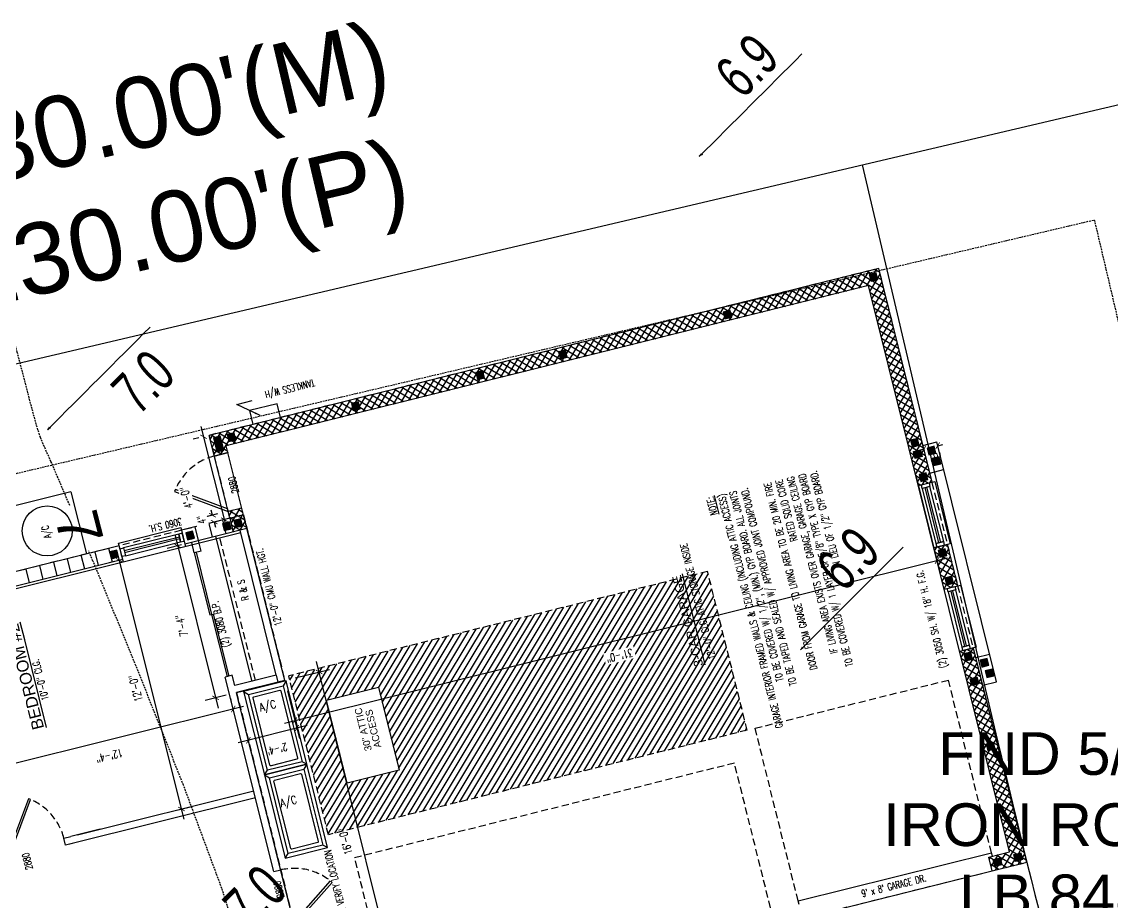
# Model space of a CAD drawing. Header units: inches. Extents: x -25328 to 8149, y -5530 to 4336.
# Drawn here: x -17835 to -17222, y 2863 to 3358 of the extents above; entities that cross this region are included whole.
import ezdxf
from ezdxf.enums import TextEntityAlignment as Align

# ---------------------------------------------------------------- set-up
doc = ezdxf.new("R2010")
doc.units = ezdxf.units.IN
doc.header["$LTSCALE"] = 16
doc.header["$MEASUREMENT"] = 0
doc.linetypes.add('HIDDEN', pattern=[0.375, 0.25, -0.125])
doc.linetypes.add('HIDDEN2', pattern=[0.1875, 0.125, -0.0625])
doc.layers.get('0').update_dxf_attribs({"linetype": 'CONTINUOUS'})
doc.layers.get('DEFPOINTS').update_dxf_attribs({"linetype": 'CONTINUOUS'})
doc.layers.add('AREA', color=7, linetype='HIDDEN', plot=False)
for name, color, linetype in [('B', 6, 'CONTINUOUS'), ('B1_1', 6, 'CONTINUOUS'), ('B1_TEXT', 1, 'CONTINUOUS'), ('BLOCK', 8, 'CONTINUOUS'), ('CELLS', 165, 'CONTINUOUS'), ('CONC', 3, 'CONTINUOUS'), ('DIM', 5, 'CONTINUOUS'), ('DIMS', 5, 'CONTINUOUS'), ('DOORS', 1, 'CONTINUOUS'), ('DRY WALL', 8, 'CONTINUOUS'), ('EASEMENT', 1, 'HIDDEN2'), ('EG_CONT-MNR', 21, 'HIDDEN'), ('FIXTURES', 2, 'CONTINUOUS'), ('HATCH', 8, 'CONTINUOUS'), ('SHELF', 2, 'CONTINUOUS'), ('TEXT', 11, 'CONTINUOUS'), ('TEXT ROOM', 3, 'CONTINUOUS'), ('TOPO', 30, 'CONTINUOUS'), ('WALLS EXT', 6, 'CONTINUOUS'), ('WALLS INT', 6, 'CONTINUOUS'), ('WINDOWS', 1, 'CONTINUOUS')]:
    doc.layers.add(name, color=color, linetype=linetype)
doc.styles.add('ARCHM', font='ARCHM.SHX')
doc.styles.add('PAYTAS RM', font='romans.shx', dxfattribs={"width": 0.7, "height": 4.5})
doc.styles.add('PAYTS NOTES', font='romans.shx', dxfattribs={"width": 0.7, "height": 4.5})
doc.styles.get("Standard").update_dxf_attribs({"font": 'arial.ttf'})
doc.styles.add('TAGS', font='romans.shx', dxfattribs={"width": 0.8})
doc.styles.add('TECHTXT', font='stylu.ttf', dxfattribs={"width": 0.7, "height": 2.1})
doc.styles.add('TEST', font='swissk.ttf', dxfattribs={"height": 4})
doc.dimstyles.new('DIM- PAYTAS', dxfattribs={"dimscale": 48, "dimtxt": 0.1, "dimasz": 0.0625, "dimexe": 0.125, "dimexo": 0.125, "dimgap": 0.125, "dimtad": 1, "dimdec": 1, "dimzin": 3, "dimdsep": 46, "dimlunit": 4, "dimtxsty": 'PAYTAS RM', "dimblk": 'ARCHTICK', "dimcen": 0.09, "dimdle": 0.125, "dimclrd": 5, "dimclre": 5, "dimclrt": 11, "dimadec": 0, "dimazin": 0, "dimtfac": 1, "dimtdec": 1, "dimtofl": 0, "dimtmove": 2, "dimatfit": 3, "dimfxl": 0, "dimfrac": 2, "dimtolj": 1, "dimtzin": 3, "dimarcsym": 0})
doc.dimstyles.new('TIES', dxfattribs={"dimscale": 3, "dimtxt": 0.7, "dimasz": 0.45, "dimexe": 0.175, "dimexo": 0.35, "dimgap": 0.1, "dimtad": 0, "dimzin": 0, "dimdsep": 46, "dimtxsty": 'TECHTXT', "dimblk": 'AR1', "dimcen": 0.35, "dimse1": 1, "dimse2": 1, "dimclrd": 256, "dimclre": 256, "dimclrt": 256, "dimaunit": 1, "dimadec": 3, "dimazin": 0, "dimtfac": 1, "dimtofl": 0, "dimtmove": 2, "dimatfit": 0, "dimldrblk": 'AR1', "dimfxl": 0, "dimtolj": 1, "dimtzin": 0, "dimlwd": -1, "dimlwe": 13, "dimarcsym": 0})
pattern_1 = [(45, (4603.4647, -1497.6814), (-2.2097087, 2.2097087), []), (135, (4603.4647, -1497.6814), (-2.2097087, -2.2097087), [])]

# ---------------------------------------------------------------- blocks, each defined once
blk = doc.blocks.new('AR1')
at = {"linetype": 'ByBlock', "lineweight": -2}
blk.add_line((-1, 0), (0, 0), dxfattribs=at)
for centre, radius, start, end in [((-0.22, 2.19), 2.19, 244.2254, 271.2824), ((-0.22, -2.19), 2.19, 88.7176, 115.7746), ((-1.25, 0), 0.251, 316.4507, 43.5493), ((-0.22, 2.19), 2.24, 249.0489, 257.1574), ((-0.22, -2.19), 2.24, 102.8426, 110.9511)]:
    blk.add_arc(centre, radius, start, end, dxfattribs=at)
blk = doc.blocks.new('pv_ap_ah_large')
for p, q in [((-24.14, -2), (-21.93, -4.35)), ((22.07, -4.35), (-21.93, -4.35)), ((-21.93, -4.35), (-21.93, -24.35)), ((24.14, -2), (22.07, -4.35)), ((22.07, -24.35), (22.07, -4.35)), ((-24.14, -26.58), (-21.93, -24.35)), ((-21.93, -24.35), (22.07, -24.35)), ((24.14, -26.58), (22.07, -24.35))]:
    blk.add_line(p, q)
at = {"color": 8}
for p, q in [((-19.93, -6.85), (-19.93, -21.85)), ((19.57, -6.35), (-19.43, -6.35)), ((20.07, -21.85), (20.07, -6.85)), ((-19.43, -22.35), (19.57, -22.35))]:
    blk.add_line(p, q, dxfattribs=at)
blk.add_lwpolyline([(-24.14, -2), (24.14, -2), (24.14, -26.58), (-24.14, -26.58)], close=True)
for centre, start, end in [((-19.43, -6.85), 90, 180), ((19.57, -6.85), 0, 90), ((-19.43, -21.85), 180, 270), ((19.57, -21.85), 270, 0)]:
    blk.add_arc(centre, 0.5, start, end, dxfattribs=at)
blk = doc.blocks.new('A$C1FC876C1')
at = {"layer": 'DOORS'}
for p, q in [((26.42, 1.5), (0.72, 19.08)), ((0, 18.07), (26.42, 0)), ((26.42, 0), (26.42, 1.5))]:
    blk.add_line(p, q, dxfattribs=at)
at = {"layer": 'DOORS', "color": 8, "linetype": 'HIDDEN'}
blk.add_arc((26.45, -0.07), 32.07, 90.04828, 145.56208, dxfattribs=at)
blk = doc.blocks.new('CELL')
at = {"layer": 'CELLS', "linetype": 'Continuous'}
for p, q in [((-1.99, -1.89), (-1.99, 2.11)), ((-1.99, 2.11), (2.01, 2.11)), ((2.01, 2.11), (2.01, -1.89)), ((2.01, -1.89), (-1.99, -1.89))]:
    blk.add_line(p, q, dxfattribs=at)
for points in [[(-1.99, 2.11), (-1.99, -1.89), (2.01, 2.11), (-0.07, -1.89)], [(2.01, 2.11), (-0.07, -1.89), (2.01, -0.79), (1.71, -1.89)], [(2.01, -0.79), (1.71, -1.89), (2.01, -1.89)]]:
    blk.add_solid(points, dxfattribs=at)
blk = doc.blocks.new('_ArchTick')
at = {"color": 0, "linetype": 'ByBlock', "const_width": 0.15}
blk.add_lwpolyline([(-0.5, -0.5), (0.5, 0.5)], dxfattribs=at)
blk = doc.blocks.new('*D460')
at = {"layer": 'DEFPOINTS', "color": 0, "transparency": 16777216}
for p in [(-24676.45, 2893.4), (-24662.26, 2893.4), (-24634.61, 2865.4)]:
    blk.add_point(p, dxfattribs=at)
at = {"layer": 'DIMS', "color": 5, "lineweight": -2, "transparency": 16777216}
for p, q in [((-24662.26, 2859.4), (-24662.26, 2899.4)), ((-24670.45, 2893.4), (-24656.26, 2893.4)), ((-24640.61, 2865.4), (-24668.26, 2865.4))]:
    blk.add_line(p, q, dxfattribs=at)
at = {"layer": 'DIMS', "color": 5, "lineweight": -2, "transparency": 16777216, "xscale": 3, "yscale": 3, "zscale": 3}
for p, rotation in [((-24662.26, 2893.4), 90), ((-24662.26, 2865.4), 270)]:
    blk.add_blockref('_ArchTick', p, dxfattribs=dict(at, rotation=rotation))
at = {"layer": 'DIMS', "color": 11, "transparency": 16777216, "insert": (-24670.94, 2879.4), "char_height": 4.5, "attachment_point": 5, "rotation": 90, "style": 'PAYTAS RM'}
blk.add_mtext('\\A1;2\'-4"', dxfattribs=at)
blk = doc.blocks.new('*D524')
at = {"layer": 'DEFPOINTS', "color": 0, "transparency": 16777216}
for p in [(-24634.61, 2865.4), (-24826.61, 2849.4), (-24634.61, 2845.57)]:
    blk.add_point(p, dxfattribs=at)
at = {"layer": 'DIMS', "color": 5, "lineweight": -2, "transparency": 16777216}
for p, q in [((-24634.61, 2859.4), (-24634.61, 2839.57)), ((-24832.61, 2845.57), (-24628.61, 2845.57)), ((-24826.61, 2843.4), (-24826.61, 2839.57))]:
    blk.add_line(p, q, dxfattribs=at)
at = {"layer": 'DIMS', "color": 5, "lineweight": -2, "transparency": 16777216, "xscale": 3, "yscale": 3, "zscale": 3, "rotation": 180}
blk.add_blockref('_ArchTick', (-24826.61, 2845.57), dxfattribs=at)
at = {"layer": 'DIMS', "color": 5, "lineweight": -2, "transparency": 16777216, "xscale": 3, "yscale": 3, "zscale": 3}
blk.add_blockref('_ArchTick', (-24634.61, 2845.57), dxfattribs=at)
at = {"layer": 'DIMS', "color": 11, "transparency": 16777216, "insert": (-24730.61, 2854.25), "char_height": 4.5, "attachment_point": 5, "style": 'PAYTAS RM'}
blk.add_mtext('\\A1;16\'-0"', dxfattribs=at)
blk = doc.blocks.new('*D461')
at = {"layer": 'DEFPOINTS', "color": 0, "transparency": 16777216}
for p in [(-24690.61, 2947.25), (-24546.61, 2939.25), (-24546.61, 2931.25)]:
    blk.add_point(p, dxfattribs=at)
at = {"layer": 'DIMS', "color": 5, "lineweight": -2, "transparency": 16777216}
for p, q in [((-24546.61, 2937.25), (-24546.61, 2945.25)), ((-24696.61, 2939.25), (-24540.61, 2939.25)), ((-24690.61, 2941.25), (-24690.61, 2933.25))]:
    blk.add_line(p, q, dxfattribs=at)
at = {"layer": 'DIMS', "color": 5, "lineweight": -2, "transparency": 16777216, "xscale": 3, "yscale": 3, "zscale": 3, "rotation": 180}
blk.add_blockref('_ArchTick', (-24690.61, 2939.25), dxfattribs=at)
at = {"layer": 'DIMS', "color": 5, "lineweight": -2, "transparency": 16777216, "xscale": 3, "yscale": 3, "zscale": 3}
blk.add_blockref('_ArchTick', (-24546.61, 2939.25), dxfattribs=at)
at = {"layer": 'DIMS', "color": 11, "transparency": 16777216, "insert": (-24618.61, 2947.93), "char_height": 4.5, "attachment_point": 5, "style": 'PAYTAS RM'}
blk.add_mtext('\\A1;12\'-0"', dxfattribs=at)
blk = doc.blocks.new('*D471')
at = {"layer": 'DEFPOINTS', "color": 0, "transparency": 16777216}
for p in [(-24602.48, 2485.4), (-24595.34, 2485.4), (-24593.17, 2477.4)]:
    blk.add_point(p, dxfattribs=at)
at = {"layer": 'DIMS', "color": 5, "lineweight": -2, "transparency": 16777216}
for p, q in [((-24596.48, 2485.4), (-24589.34, 2485.4)), ((-24595.34, 2485.4), (-24595.34, 2488.4)), ((-24599.17, 2477.4), (-24601.34, 2477.4)), ((-24595.34, 2477.4), (-24595.34, 2474.4))]:
    blk.add_line(p, q, dxfattribs=at)
at = {"layer": 'DIMS', "color": 5, "lineweight": -2, "transparency": 16777216, "xscale": 3, "yscale": 3, "zscale": 3}
for p, rotation in [((-24595.34, 2485.4), 270), ((-24595.34, 2477.4), 90)]:
    blk.add_blockref('_ArchTick', p, dxfattribs=dict(at, rotation=rotation))
at = {"layer": 'DIMS', "color": 11, "transparency": 16777216, "insert": (-24601.36, 2480.9), "char_height": 4.5, "attachment_point": 5, "rotation": 90, "style": 'PAYTAS RM'}
blk.add_mtext('\\A1;8"', dxfattribs=at)
blk = doc.blocks.new('*D499')
at = {"layer": 'DEFPOINTS', "color": 0, "transparency": 16777216}
for p in [(-24646.07, 3045.4), (-24643.13, 3045.4), (-24646.07, 2897.4)]:
    blk.add_point(p, dxfattribs=at)
at = {"layer": 'DIM', "color": 5, "lineweight": -2, "transparency": 16777216}
for p, q in [((-24643.13, 2891.4), (-24643.13, 3051.4)), ((-24640.07, 3045.4), (-24637.13, 3045.4)), ((-24640.07, 2897.4), (-24637.13, 2897.4))]:
    blk.add_line(p, q, dxfattribs=at)
at = {"layer": 'DIM', "color": 5, "lineweight": -2, "transparency": 16777216, "xscale": 3, "yscale": 3, "zscale": 3}
for p, rotation in [((-24643.13, 3045.4), 90), ((-24643.13, 2897.4), 270)]:
    blk.add_blockref('_ArchTick', p, dxfattribs=dict(at, rotation=rotation))
at = {"layer": 'DIM', "color": 11, "transparency": 16777216, "insert": (-24651.81, 2971.4), "char_height": 4.5, "attachment_point": 5, "rotation": 90, "style": 'PAYTAS RM', "bg_fill": 3, "box_fill_scale": 1.25, "bg_fill_color": 256, "bg_fill_true_color": 13158600, "bg_fill_transparency": 0}
blk.add_mtext('\\A1;12\'-4"', dxfattribs=at)
blk = doc.blocks.new('*D482')
at = {"layer": 'DEFPOINTS', "color": 0, "transparency": 16777216}
for p in [(-24634.61, 2865.4), (-24657.87, 2493.4), (-24602.48, 2493.4)]:
    blk.add_point(p, dxfattribs=at)
at = {"layer": 'DIM', "color": 5, "lineweight": -2, "transparency": 16777216}
for p, q in [((-24657.87, 2871.4), (-24657.87, 2487.4)), ((-24640.61, 2865.4), (-24663.87, 2865.4)), ((-24608.48, 2493.4), (-24663.87, 2493.4))]:
    blk.add_line(p, q, dxfattribs=at)
at = {"layer": 'DIM', "color": 5, "lineweight": -2, "transparency": 16777216, "xscale": 3, "yscale": 3, "zscale": 3}
for p, rotation in [((-24657.87, 2865.4), 90), ((-24657.87, 2493.4), 270)]:
    blk.add_blockref('_ArchTick', p, dxfattribs=dict(at, rotation=rotation))
at = {"layer": 'DIM', "color": 11, "transparency": 16777216, "insert": (-24666.55, 2679.4), "char_height": 4.5, "attachment_point": 5, "rotation": 90, "style": 'PAYTAS RM', "bg_fill": 3, "box_fill_scale": 1.25, "bg_fill_color": 256, "bg_fill_true_color": 13158600, "bg_fill_transparency": 0}
blk.add_mtext('\\A1;31\'-0"', dxfattribs=at)
blk = doc.blocks.new('*D503')
at = {"layer": 'DEFPOINTS', "color": 0, "transparency": 16777216}
for p in [(-24538.61, 2876.59), (-24538.61, 2873.4), (-24490.61, 2873.4)]:
    blk.add_point(p, dxfattribs=at)
at = {"layer": 'WALLS INT', "color": 5, "lineweight": -2, "transparency": 16777216}
for p, q in [((-24538.61, 2879.4), (-24538.61, 2882.59)), ((-24490.61, 2879.4), (-24490.61, 2882.59)), ((-24484.61, 2876.59), (-24544.61, 2876.59))]:
    blk.add_line(p, q, dxfattribs=at)
at = {"layer": 'WALLS INT', "color": 5, "lineweight": -2, "transparency": 16777216, "xscale": 3, "yscale": 3, "zscale": 3, "rotation": 180}
blk.add_blockref('_ArchTick', (-24538.61, 2876.59), dxfattribs=at)
at = {"layer": 'WALLS INT', "color": 5, "lineweight": -2, "transparency": 16777216, "xscale": 3, "yscale": 3, "zscale": 3}
blk.add_blockref('_ArchTick', (-24490.61, 2876.59), dxfattribs=at)
at = {"layer": 'WALLS INT', "color": 11, "transparency": 16777216, "insert": (-24521.44, 2894.27), "char_height": 4.5, "attachment_point": 5, "style": 'PAYTAS RM', "bg_fill": 3, "box_fill_scale": 1.25, "bg_fill_color": 256, "bg_fill_true_color": 13158600, "bg_fill_transparency": 0}
blk.add_mtext('\\A1;4\'-0"', dxfattribs=at)
blk = doc.blocks.new('*D504')
at = {"layer": 'DEFPOINTS', "color": 0, "transparency": 16777216}
for p in [(-24634.61, 2905.58), (-24634.61, 2893.4), (-24546.61, 2897.4)]:
    blk.add_point(p, dxfattribs=at)
at = {"layer": 'WALLS INT', "color": 5, "lineweight": -2, "transparency": 16777216}
for p, q in [((-24634.61, 2899.4), (-24634.61, 2911.58)), ((-24546.61, 2903.4), (-24546.61, 2911.58)), ((-24540.61, 2905.58), (-24640.61, 2905.58))]:
    blk.add_line(p, q, dxfattribs=at)
at = {"layer": 'WALLS INT', "color": 5, "lineweight": -2, "transparency": 16777216, "xscale": 3, "yscale": 3, "zscale": 3, "rotation": 180}
blk.add_blockref('_ArchTick', (-24634.61, 2905.58), dxfattribs=at)
at = {"layer": 'WALLS INT', "color": 5, "lineweight": -2, "transparency": 16777216, "xscale": 3, "yscale": 3, "zscale": 3}
blk.add_blockref('_ArchTick', (-24546.61, 2905.58), dxfattribs=at)
at = {"layer": 'WALLS INT', "color": 11, "transparency": 16777216, "insert": (-24590.61, 2914.26), "char_height": 4.5, "attachment_point": 5, "style": 'PAYTAS RM', "bg_fill": 3, "box_fill_scale": 1.25, "bg_fill_color": 256, "bg_fill_true_color": 13158600, "bg_fill_transparency": 0}
blk.add_mtext('\\A1;7\'-4"', dxfattribs=at)
blk = doc.blocks.new('*D515')
at = {"layer": 'DEFPOINTS', "color": 0, "transparency": 16777216}
for p in [(-24534.63, 2882.39), (-24538.61, 2873.4), (-24534.63, 2873.4)]:
    blk.add_point(p, dxfattribs=at)
at = {"layer": 'WALLS INT', "color": 5, "lineweight": -2, "transparency": 16777216}
for p, q in [((-24538.61, 2879.4), (-24538.61, 2888.39)), ((-24534.63, 2879.4), (-24534.63, 2888.39)), ((-24538.61, 2882.39), (-24541.61, 2882.39)), ((-24534.63, 2882.39), (-24531.63, 2882.39))]:
    blk.add_line(p, q, dxfattribs=at)
at = {"layer": 'WALLS INT', "color": 11, "transparency": 16777216, "insert": (-24535.56, 2889.01), "char_height": 4.5, "attachment_point": 5, "style": 'PAYTAS RM', "bg_fill": 3, "box_fill_scale": 1.25, "bg_fill_color": 256, "bg_fill_true_color": 13158600, "bg_fill_transparency": 0}
blk.add_mtext('\\A1;4"', dxfattribs=at)
at = {"layer": 'WALLS INT', "color": 5, "lineweight": -2, "transparency": 16777216, "xscale": 3, "yscale": 3, "zscale": 3}
blk.add_blockref('_ArchTick', (-24538.61, 2882.39), dxfattribs=at)
at = {"layer": 'WALLS INT', "color": 5, "lineweight": -2, "transparency": 16777216, "xscale": 3, "yscale": 3, "zscale": 3, "rotation": 180}
blk.add_blockref('_ArchTick', (-24534.63, 2882.39), dxfattribs=at)
blk = doc.blocks.new('A$Cbfb5cab8')
at = {"layer": 'DIMS'}
h = blk.add_hatch(dxfattribs=at)
h.set_pattern_fill('ANSI37', color=8, scale=25, style=0)
h.set_pattern_definition(pattern_1)
h.paths.add_polyline_path([(851.07, 196.13), (851.07, 404.13), (839.07, 404.13), (839.07, 396.13), (843.07, 396.13), (843.07, 204.13), (843.07, 24.13), (727.2, 24.13), (727.2, 16.13), (741.33, 16.13), (851.07, 16.13)])
h.paths.add_polyline_path([(845.07, 18.13), (845.07, 22.13), (849.07, 22.13), (849.07, 18.13)], flags=16)
h.paths.add_polyline_path([(753.07, 18.13), (749.07, 18.13), (749.07, 22.13), (753.07, 22.13)], flags=16)
h.paths.add_polyline_path([(746.51, 18.13), (742.51, 18.13), (742.51, 22.13), (746.51, 22.13)], flags=16)
h.paths.add_polyline_path([(844.4, 102.95), (844.4, 106.95), (848.4, 106.95), (848.4, 102.95)], flags=16)
h.paths.add_polyline_path([(733.2, 18.13), (729.2, 18.13), (729.2, 22.13), (733.2, 22.13)], flags=16)
h.paths.add_polyline_path([(845.07, 198.13), (845.07, 202.13), (849.07, 202.13), (849.07, 198.13)], flags=16)
h.paths.add_polyline_path([(845.07, 246.13), (845.07, 250.13), (849.07, 250.13), (849.07, 246.13)], flags=16)
h.paths.add_polyline_path([(845.07, 318.13), (845.07, 322.13), (849.07, 322.13), (849.07, 318.13)], flags=16)
h.paths.add_polyline_path([(845.07, 390.13), (845.07, 394.13), (849.07, 394.13), (849.07, 390.13)], flags=16)
h.paths.add_polyline_path([(841.01, 398.13), (841.01, 402.13), (845.01, 402.13), (845.07, 402.13), (845.07, 402.13), (849.07, 402.13), (849.07, 398.13), (845.07, 398.13), (845.01, 398.13), (845.01, 398.13)], flags=16)
h = blk.add_hatch(dxfattribs=at)
h.set_pattern_fill('ANSI37', color=8, scale=25, style=0)
h.set_pattern_definition(pattern_1)
h.paths.add_polyline_path([(801.23, 398.24), (797.23, 398.24), (797.23, 402.24), (801.23, 402.24)], flags=16)
h.paths.add_polyline_path([(845.07, 402.13), (849.07, 402.13), (849.07, 398.13), (845.07, 398.13)], flags=16)
h.paths.add_polyline_path([(845.07, 394.13), (849.07, 394.13), (849.07, 390.13), (845.07, 390.13)], flags=16)
h.paths.add_polyline_path([(807.07, 396.13), (807.07, 404.13), (795.07, 404.13), (795.07, 396.13)])
h.paths.add_polyline_path([(839.07, 404.13), (839.07, 396.13), (843.07, 396.13), (843.07, 388.13), (851.07, 388.13), (851.07, 404.13)])
h = blk.add_hatch(dxfattribs=at)
h.set_pattern_fill('ANSI37', color=8, scale=25, style=0)
h.set_pattern_definition(pattern_1)
h.paths.add_polyline_path([(631.2, 24.13), (515.07, 24.13), (515.07, 36.13), (507.07, 36.13), (507.07, 16.13), (631.2, 16.13)])
h.paths.add_polyline_path([(513.07, 18.13), (509.07, 18.13), (509.07, 22.13), (513.07, 22.13)], flags=16)
h.paths.add_polyline_path([(513.07, 30.13), (509.07, 30.13), (509.07, 34.13), (513.07, 34.13)], flags=16)
h.paths.add_polyline_path([(573.07, 18.13), (573.07, 22.13), (577.07, 22.13), (577.07, 18.13)], flags=16)
h.paths.add_polyline_path([(610.88, 18.13), (610.88, 22.13), (614.88, 22.13), (614.88, 18.13)], flags=16)
h.paths.add_polyline_path([(625.2, 18.13), (625.2, 22.13), (629.2, 22.13), (629.2, 18.13)], flags=16)
h = blk.add_hatch(dxfattribs=at)
h.set_pattern_fill('ANSI37', color=8, scale=25, style=0)
h.set_pattern_definition(pattern_1)
h.paths.add_polyline_path([(691.2, 24.13), (667.2, 24.13), (667.2, 16.13), (691.2, 16.13)])
h.paths.add_polyline_path([(685.2, 22.13), (689.2, 22.13), (689.2, 18.13), (685.2, 18.13)], flags=16)
h.paths.add_polyline_path([(673.2, 18.13), (669.2, 18.13), (669.2, 22.13), (673.2, 22.13)], flags=16)
at = {"layer": 'HATCH'}
h = blk.add_hatch(dxfattribs=at)
h.set_pattern_fill('ANSI31', color=256, scale=24, angle=270, style=0)
h.set_pattern_definition([(315, (4603.4647, -1481.6814), (2.1213203, 2.1213203), [])])
h.paths.add_polyline_path([(617.07, 150.72), (709.07, 150.72), (709.07, 393.35), (617.07, 393.35)])
h.paths.add_polyline_path([(642.67, 346.01), (642.67, 376.01), (690.67, 376.01), (690.67, 346.01)], flags=16)
h.paths.add_polyline_path([(602.3, 381.6), (619.85, 381.6), (619.85, 389.21), (602.3, 389.21)], flags=9)
h.paths.add_polyline_path([(656.16, 356.86), (688.07, 356.86), (688.07, 364.01), (656.16, 364.01)], flags=8)
h.paths.add_polyline_path([(656.76, 351.48), (681.05, 351.48), (681.05, 357.48), (656.76, 357.48)], flags=8)
h.paths.add_polyline_path([(659.5, 156.36), (737.36, 156.36), (737.36, 163.12), (659.5, 163.12)], flags=9)
h.paths.add_polyline_path([(657.09, 164.36), (716.57, 164.36), (716.57, 172.26), (657.09, 172.26)], flags=9)
at = {"layer": 'B1_1'}
blk.add_line((647.07, 428.13), (647.07, 538.13), dxfattribs=at)
at = {"layer": 'BLOCK'}
for p, q in [((795.07, 522.13), (803.07, 522.13)), ((795.07, 514.13), (803.07, 514.13)), ((795.07, 506.13), (803.07, 506.13)), ((795.07, 498.13), (803.07, 498.13)), ((795.07, 490.13), (803.07, 490.13)), ((795.07, 482.13), (803.07, 482.13)), ((795.07, 474.13), (803.07, 474.13)), ((795.07, 424.13), (803.07, 424.13)), ((795.07, 424.13), (803.07, 424.13)), ((795.07, 416.13), (803.07, 416.13)), ((795.07, 408.13), (803.07, 408.13)), ((839.07, 396.13), (839.07, 404.13))]:
    blk.add_line(p, q, dxfattribs=at)
blk.add_lwpolyline([(642.67, 346.01), (642.67, 376.01), (690.67, 376.01), (690.67, 346.01)], close=True, dxfattribs=at)
at = {"layer": 'CONC'}
for q in [(839.07, 559.13), (803.07, 487.13)]:
    blk.add_line((839.07, 487.13), q, dxfattribs=at)
at = {"layer": 'DIM'}
for p, q in [((807.07, 404.13), (807.07, 396.13)), ((839.07, 404.13), (839.07, 396.13))]:
    blk.add_line(p, q, dxfattribs=at)
at = {"layer": 'DOORS'}
for p, q in [((753.07, 427.13), (717.07, 427.13)), ((753.07, 426.13), (717.07, 426.13)), ((789.07, 428.13), (753.07, 428.13)), ((753.07, 428.13), (753.07, 426.13)), ((789.07, 427.13), (753.07, 427.13))]:
    blk.add_line(p, q, dxfattribs=at)
at = {"layer": 'DOORS', "color": 8, "linetype": 'HIDDEN'}
for p, q in [((617.07, 150.72), (617.07, 393.35)), ((617.07, 393.35), (709.07, 393.35)), ((709.07, 150.72), (709.07, 393.35)), ((517.07, 382.13), (601.07, 382.13)), ((601.07, 382.13), (601.07, 162.13)), ((517.07, 162.13), (601.07, 162.13)), ((617.07, 150.72), (709.07, 150.72)), ((517.07, 146.13), (617.07, 146.13)), ((617.07, 146.13), (617.07, 34.13)), ((517.07, 34.13), (617.07, 34.13))]:
    blk.add_line(p, q, dxfattribs=at)
at = {"layer": 'DRY WALL'}
blk.add_line((793.57, 400.13), (793.57, 970.63), dxfattribs=at)
at = {"layer": 'FIXTURES'}
blk.add_circle((820.97, 505.42), 14.06, dxfattribs=at)
at = {"layer": 'HATCH'}
blk.add_line((711.07, 400.13), (707.07, 400.13), dxfattribs=at)
at = {"layer": 'SHELF'}
blk.add_line((711.07, 414.13), (795.07, 414.13), dxfattribs=at)
at = {"layer": 'SHELF', "linetype": 'HIDDEN'}
blk.add_line((711.07, 412.13), (795.07, 412.13), dxfattribs=at)
at = {"layer": 'WALLS EXT'}
for p, q in [((795.07, 468.13), (795.07, 972.13)), ((803.07, 468.13), (803.07, 594.13)), ((795.07, 396.13), (795.07, 432.13)), ((803.07, 404.13), (803.07, 432.13)), ((851.07, 196.13), (851.07, 404.13)), ((843.07, 204.13), (843.07, 396.13)), ((843.07, 24.13), (843.07, 204.13)), ((851.07, 16.13), (851.07, 196.13)), ((507.07, 152.13), (507.07, 16.13)), ((507.07, 36.13), (515.07, 36.13)), ((515.07, 36.13), (515.07, 24.13)), ((515.07, 24.13), (843.07, 24.13)), ((507.07, 16.13), (631.2, 16.13)), ((609.63, 16.13), (609.63, 8.13)), ((625.63, 16.13), (625.63, 8.13)), ((667.2, 16.13), (691.2, 16.13)), ((727.2, 16.13), (851.07, 16.13)), ((727.2, 16.13), (741.33, 16.13)), ((732.51, 16.13), (732.51, 8.13)), ((748.51, 16.13), (748.51, 8.13)), ((609.63, 8.13), (748.51, 8.13))]:
    blk.add_line(p, q, dxfattribs=at)
at = {"layer": 'WALLS INT'}
for p, q in [((647.07, 534.13), (647.07, 538.13)), ((647.07, 538.13), (651.07, 538.13)), ((651.07, 538.13), (651.07, 534.13)), ((651.07, 517.13), (651.07, 534.13)), ((651.07, 530.13), (651.07, 428.13)), ((515.07, 424.13), (707.07, 424.13)), ((604.45, 428.13), (717.07, 428.13)), ((604.45, 428.13), (604.45, 424.13)), ((707.07, 396.13), (707.07, 424.13)), ((711.07, 400.13), (711.07, 424.13)), ((711.07, 424.13), (717.07, 424.13)), ((717.07, 424.13), (717.07, 428.13)), ((789.07, 428.13), (795.07, 428.13)), ((789.07, 424.13), (789.07, 428.13)), ((789.07, 424.13), (795.07, 424.13)), ((711.07, 400.13), (795.07, 400.13)), ((803.07, 404.13), (851.07, 404.13)), ((707.07, 396.13), (795.07, 396.13)), ((795.07, 396.13), (843.07, 396.13)), ((859.07, 378.73), (851.07, 378.73)), ((859.07, 362.73), (859.07, 378.73)), ((851.07, 362.73), (859.07, 362.73)), ((843.07, 204.13), (843.07, 204.13)), ((851.07, 196.13), (851.07, 196.13))]:
    blk.add_line(p, q, dxfattribs=at)
at = {"layer": 'WINDOWS'}
for p, q in [((796.83, 466.13), (796.83, 468.13)), ((796.83, 468.13), (801.33, 468.13)), ((796.83, 466.13), (796.83, 434.13)), ((799.08, 466.13), (796.83, 466.13)), ((801.33, 466.13), (796.83, 466.13)), ((801.33, 466.13), (796.83, 466.13)), ((798.58, 434.13), (798.58, 466.13)), ((799.58, 434.13), (799.58, 466.13)), ((801.33, 468.13), (801.33, 466.13)), ((801.33, 434.13), (801.33, 466.13)), ((799.08, 434.13), (796.83, 434.13)), ((796.83, 434.13), (796.83, 432.13)), ((796.83, 434.13), (801.33, 434.13)), ((796.83, 432.13), (801.33, 432.13)), ((801.33, 434.13), (799.08, 434.13)), ((801.33, 432.13), (801.33, 434.13)), ((515.07, 146.13), (517.07, 146.13)), ((517.07, 146.13), (517.07, 34.13)), ((515.07, 34.13), (517.07, 34.13)), ((633.2, 22.37), (631.2, 22.37)), ((631.2, 22.37), (631.2, 17.87)), ((665.2, 22.37), (633.2, 22.37)), ((633.2, 20.12), (633.2, 22.37)), ((633.2, 22.37), (633.2, 17.87)), ((633.2, 20.62), (665.2, 20.62)), ((633.2, 17.87), (633.2, 20.12)), ((633.2, 19.62), (665.2, 19.62)), ((665.2, 20.12), (665.2, 22.37)), ((665.2, 17.87), (665.2, 22.37)), ((665.2, 22.37), (667.2, 22.37)), ((665.2, 17.87), (665.2, 22.37)), ((667.2, 22.37), (667.2, 17.87)), ((693.2, 22.37), (691.2, 22.37)), ((691.2, 22.37), (691.2, 17.87)), ((725.2, 22.37), (693.2, 22.37)), ((693.2, 20.12), (693.2, 22.37)), ((693.2, 22.37), (693.2, 17.87)), ((693.2, 20.62), (725.2, 20.62)), ((693.2, 17.87), (693.2, 20.12)), ((693.2, 19.62), (725.2, 19.62)), ((725.2, 20.12), (725.2, 22.37)), ((725.2, 17.87), (725.2, 22.37)), ((725.2, 22.37), (727.2, 22.37)), ((725.2, 17.87), (725.2, 22.37)), ((727.2, 22.37), (727.2, 17.87)), ((631.2, 17.87), (633.2, 17.87)), ((633.2, 17.87), (665.2, 17.87)), ((667.2, 17.87), (665.2, 17.87)), ((691.2, 17.87), (693.2, 17.87)), ((693.2, 17.87), (725.2, 17.87)), ((727.2, 17.87), (725.2, 17.87))]:
    blk.add_line(p, q, dxfattribs=at)
for points in [[(793.57, 468.13), (804.63, 468.13), (804.63, 432.13), (793.57, 432.13)], [(667.2, 24.13), (667.2, 14.57), (631.2, 14.57), (631.2, 24.13)], [(727.2, 24.13), (727.2, 14.57), (691.2, 14.57), (691.2, 24.13)]]:
    blk.add_lwpolyline(points, dxfattribs=at)
at = {"layer": 'CELLS', "color": 2}
for p, rotation in [((677.49, 570.13), 180), ((807.04, 430.54), 270)]:
    blk.add_blockref('A$C1FC876C1', p, dxfattribs=dict(at, rotation=rotation))
at = {"layer": 'CELLS', "xscale": -1, "rotation": 270}
for p in [(798.96, 472.12), (798.96, 428.12), (798.96, 428.12), (798.96, 406.79), (846.96, 392.12), (846.96, 320.12), (846.96, 248.12), (846.96, 200.12), (846.96, 200.12), (846.29, 104.94), (627.09, 20.12), (671.09, 20.12), (687.09, 20.12), (731.09, 20.12), (750.96, 20.12), (846.96, 20.12), (615.06, 10.85), (621.52, 12.12), (737.94, 10.85), (744.4, 12.12)]:
    blk.add_blockref('CELL', p, dxfattribs=at)
at = {"layer": 'CELLS', "color": 2, "xscale": -1, "rotation": 270}
blk.add_blockref('A$C1FC876C1', (572.45, 397.71), dxfattribs=at)
at = {"layer": 'CELLS', "xscale": -1}
blk.add_blockref('CELL', (843.02, 400.02), dxfattribs=at)
at = {"layer": 'CELLS', "rotation": 90.00000000000001}
for p in [(511.18, 32.12), (511.18, 32.12), (511.18, 32.12), (511.18, 20.12), (575.18, 20.12), (612.99, 20.12), (744.62, 20.12)]:
    blk.add_blockref('CELL', p, dxfattribs=at)
at = {"layer": 'FIXTURES', "xscale": -1}
for p in [(634.25, 422.13), (682.52, 422.13)]:
    blk.add_blockref('pv_ap_ah_large', p, dxfattribs=at)
at = {"layer": 'B1_TEXT', "lineweight": -3, "char_height": 4.5, "width": 25.8045, "attachment_point": 5, "rotation": 270, "style": 'TAGS'}
for insert in [(639.91, 410.6), (694.89, 408.94)]:
    blk.add_mtext('\\A1;A/C', dxfattribs=dict(at, insert=insert))
at = {"layer": 'TEXT', "style": 'PAYTS NOTES', "width": 0.7}
blk.add_text('A/C', height=4, dxfattribs=at).set_placement((816.86, 504.06))
at = {"layer": 'TEXT', "style": 'ARCHM'}
for s, p in [('30" ATTIC', (657.35, 358.06)), ('ACCESS', (657.76, 352.48))]:
    blk.add_text(s, height=4, dxfattribs=at).set_placement(p)
at = {"layer": 'TEXT', "style": 'PAYTS NOTES', "width": 0.7}
blk.add_text("9' x 8' GARAGE DR.", height=4, rotation=270, dxfattribs=at).set_placement((510.34, 110.54))
at = {"layer": 'TEXT', "char_height": 4, "style": 'PAYTS NOTES'}
for s, insert, width, attachment_point in [('\\pt4.004,8.009,12;2880', (638.68, 563.17), 23.9529, 1), ('\\pt4.004,8.009,12;10\'-0" CLG.', (728.82, 531.42), 83.9529, 1), ('\\pt4.004,8.009,12;2880', (589.08, 429.84), 23.9529, 1), ('\\pt4.004,8.009,12;(2) 3080 B.P.', (733.16, 425.63), 37.0964, 1), ('\\A1;R & S', (756.08, 408.62), 26.3777, 1), ('\\A1;HOT / COLD PLUS DRAIN VERIFY LOCATION', (527.49, 398.03), 90.2184, 1), ('\\pt4.004,8.009,12;2880', (815.92, 399.54), 23.9529, 1), ('\\pt4.004,8.009,12;12\'-0" CLG. ATTIC STORAGE INSIDE ', (660.5, 162.12), 83.9529, 1), ('{\\LNOTE:\\P}GARAGE INTERIOR FRAMED WALLS & CEILING (INCLUDING ATTIC ACCESS)\\PTO BE COVERED W/ 1/2", (MIN.) GYP BOARD. ALL JOINTS\\PTO BE TAPED AND SEALED W/ APPROVED JOINT COMPOUND.\\P\\PDOOR FROM GARAGE TO LIVING AREA TO BE 20 MIN. FIRE\\PRATED SOLID CORE\\PIF LIVING AREA EXISTS OVER GARAGE, GARAGE CEILING\\PTO BE COVERED W/ 1 LAYER OF 5/8" TYPE X GYP BOARD\\PIN LIEU OF 1/2" GYP BOARD.', (749.48, 141.44), 177.462, 3), ('\\A1;(2) 3050 SH. W/ 18" H. F.G. ', (624.32, 37.09), 86.2501, 1)]:
    blk.add_mtext(s, dxfattribs=dict(at, insert=insert, width=width, attachment_point=attachment_point))
at = {"layer": 'TEXT', "char_height": 4, "rotation": 90, "style": 'PAYTS NOTES'}
for s, insert, width, attachment_point in [('\\A1;3060 S.H.', (806.01, 430.64), 65.4658, 1), ('\\A1;TANKLESS W/H', (868.93, 367.94), 40.9088, 9)]:
    blk.add_mtext(s, dxfattribs=dict(at, insert=insert, width=width, attachment_point=attachment_point))
at = {"layer": 'TEXT', "style": 'PAYTS NOTES'}
blk.add_attdef('D.W.', text='', height=4, dxfattribs=at).set_placement((561.19, 739.15), align=Align.MIDDLE_CENTER)
at = {"layer": 'TEXT ROOM', "style": 'TEST'}
blk.add_text('%%U3-CAR GARAGE', height=5, dxfattribs=at).set_placement((658.41, 165.82))
at = {"layer": 'TEXT ROOM', "insert": (744.41, 533.72), "char_height": 5, "width": 67.7245, "attachment_point": 8, "style": 'TEST'}
blk.add_mtext('{\\fSansSerif|b0|i0|c2|p2;\\H1.333x;\\LBEDROOM #2}', dxfattribs=at)
at = {"layer": 'DIMS'}
for base, p1, p2, picture, middle in [((795.07, 469.97), (651.07, 477.97), (795.07, 461.97), '*D461', (723.07, 478.65)), ((707.07, 376.3), (515.07, 380.13), (707.07, 396.13), '*D524', (611.07, 384.98))]:
    dim = blk.add_linear_dim(base=base, p1=p1, p2=p2, dimstyle='DIM- PAYTAS', dxfattribs=at)
    dim.commit()
    dim.dimension.update_dxf_attribs({"geometry": picture, "text_midpoint": middle, "insert": (25341.68, -2469.27)})
dim = blk.add_linear_dim(base=(679.41, 424.13), p1=(707.07, 396.13), p2=(665.23, 424.13), angle=90, dimstyle='DIM- PAYTAS', dxfattribs=at)
dim.commit()
dim.dimension.update_dxf_attribs({"geometry": '*D460', "text_midpoint": (670.73, 410.13), "insert": (25341.68, -2469.27)})
dim = blk.add_linear_dim(base=(746.34, 16.13), p1=(748.51, 8.13), p2=(739.2, 16.13), angle=90, dimstyle='DIM- PAYTAS', dxfattribs=at)
dim.commit()
dim.dimension.update_dxf_attribs({"geometry": '*D471', "text_midpoint": (740.32, 11.63), "dimtype": 128, "insert": (25341.68, -2469.27)})
at = {"layer": 'WALLS INT'}
blk.add_leader([(855.01, 373.56), (864.18, 384.83), (864.18, 375.86)], dimstyle='DIM- PAYTAS', override={"dimgap": 0.125, "dimtad": 0, "dimtfill": 1, "dimarcsym": 2}, dxfattribs=at)
at = {"layer": 'DIM'}
dim = blk.add_linear_dim(base=(698.54, 576.13), p1=(695.61, 428.13), p2=(695.61, 576.13), angle=90, dimstyle='DIM- PAYTAS', override={"dimtfill": 1, "dimarcsym": 2}, dxfattribs=at)
dim.commit()
dim.dimension.update_dxf_attribs({"geometry": '*D499', "text_midpoint": (689.87, 502.13), "insert": (25341.68, -2469.27)})
at = {"layer": 'AREA'}
blk.add_lwpolyline([(507.07, 424.13), (707.07, 424.13), (707.07, 396.13), (803.07, 396.13), (803.07, 980.13), (659.07, 980.13), (659.07, 1038.13), (486.85, 1038.13), (486.85, 1038.13), (486.85, 920.11), (225.07, 920.11)], dxfattribs=at)
at = {"layer": 'DIM'}
dim = blk.add_linear_dim(base=(683.8, 24.13), p1=(707.07, 396.13), p2=(739.2, 24.13), angle=90, dimstyle='DIM- PAYTAS', override={"dimtfill": 1, "dimarcsym": 2}, dxfattribs=at)
dim.commit()
dim.dimension.update_dxf_attribs({"geometry": '*D482', "text_midpoint": (675.13, 210.13), "insert": (25341.68, -2469.27)})
at = {"layer": 'WALLS INT'}
dim = blk.add_linear_dim(base=(803.07, 407.32), p1=(851.07, 404.13), p2=(803.07, 404.13), angle=180, dimstyle='DIM- PAYTAS', override={"dimtfill": 1, "dimarcsym": 2}, dxfattribs=at)
dim.commit()
dim.dimension.update_dxf_attribs({"geometry": '*D503', "text_midpoint": (820.24, 425), "dimtype": 128, "insert": (25341.68, -2469.27)})
blk.add_line((803.07, 404.13), (795.07, 404.13), dxfattribs=at)
at = {"layer": 'CELLS', "xscale": -1, "rotation": 270}
for p in [(799.12, 400.23), (846.96, 400.12)]:
    blk.add_blockref('CELL', p, dxfattribs=at)
at = {"layer": 'TEXT', "insert": (737.79, 394.14), "char_height": 4, "width": 63.7116, "attachment_point": 1, "style": 'PAYTS NOTES'}
blk.add_mtext('\\A1;12\'-0" CMU WALL HGT.', dxfattribs=at)
at = {"layer": 'WALLS INT'}
dim = blk.add_linear_dim(base=(707.07, 436.31), p1=(795.07, 428.13), p2=(707.07, 424.13), angle=180, dimstyle='DIM- PAYTAS', override={"dimtfill": 1, "dimarcsym": 2}, dxfattribs=at)
dim.commit()
dim.dimension.update_dxf_attribs({"geometry": '*D504', "text_midpoint": (751.07, 444.99), "insert": (25341.68, -2469.27)})
at = {"layer": 'AREA'}
blk.add_lwpolyline([(851.07, 404.13), (803.07, 404.13), (803.07, 396.13), (707.07, 396.13), (707.07, 424.13), (507.07, 424.13), (507.07, 148.13), (507.07, 148.13), (507.07, 16.13), (803.07, 16.13), (851.07, 16.13), (851.07, 16.13), (851.07, 404.13)], dxfattribs=at)
at = {"layer": 'WALLS INT'}
dim = blk.add_linear_dim(base=(807.04, 413.12), p1=(803.07, 404.13), p2=(807.04, 404.13), dimstyle='DIM- PAYTAS', override={"dimtfill": 1, "dimarcsym": 2}, dxfattribs=at)
dim.commit()
dim.dimension.update_dxf_attribs({"geometry": '*D515', "text_midpoint": (806.11, 419.74), "dimtype": 128, "insert": (25341.68, -2469.27)})

msp = doc.modelspace()

# ---------------------------------------------------------------- linework, layer by layer
at = {"layer": 'B', "flags": 128}
msp.add_lwpolyline([(-18647.66530345, 2975.65369214), (-17129.06894336, 3332.67623361)], dxfattribs=at)
msp.add_lwpolyline([(-17362.6991526, 3277.74968877), (-17288.43846398, 2961.88164587, 0.0215581551), (-17135.90116705, 2419.2129291), (-17096.31028166, 2298.58373115)], format="xyb", dxfattribs=at)
at = {"layer": 'EASEMENT', "ltscale": 0.5}
msp.add_lwpolyline([(-18633.93366724, 2917.24613983), (-17232.15241177, 3246.80540888)], dxfattribs=at)
msp.add_lwpolyline([(-17232.15241177, 3246.80540888), (-17171.62335936, 2989.34491831, 0.0215581551), (-17021.88491191, 2456.63342567), (-17019.71452311, 2450.02048287)], format="xyb", dxfattribs=at)
at = {"layer": 'EG_CONT-MNR', "ltscale": 0.25}
for points in [[(-17808.10617093, 3086.33902791), (-17810.53685776, 3092.14913393), (-17818.65686473, 3111.02977879), (-17822.41994148, 3119.41261794), (-17824.60468349, 3124.56826892), (-17826.94428843, 3132.00272217), (-17830.91060449, 3146.78080955), (-17837.55803002, 3172.43386569), (-17846.27116312, 3206.3592321), (-17856.0171491, 3244.42075363)], [(-17412.42717618, 2510.37348901), (-17437.27203626, 2526.29019224), (-17460.98036069, 2541.5135523), (-17482.41560723, 2555.35022822), (-17501.66151907, 2568.51789895), (-17523.68295719, 2587.37834159), (-17554.6650655, 2619.70435886), (-17597.74550936, 2669.57181434), (-17643.87204859, 2726.26883201), (-17680.94497772, 2775.38659129), (-17700.78046771, 2807.62273429), (-17710.85828962, 2834.10067306), (-17722.57410859, 2871.05026856), (-17744.12039518, 2929.0729126), (-17770.8768506, 2996.25610581), (-17795.01997646, 3055.05890734), (-17797.42572873, 3060.8094119)]]:
    msp.add_lwpolyline(points, dxfattribs=at)

# ---------------------------------------------------------------- texts
msp.add_text('7', height=24, rotation=284.3564300538, dxfattribs=at).set_placement((-17802.77841711, 3073.60402063), align=Align.MIDDLE_CENTER)
at = {"layer": 'TEXT', "insert": (-17899.08383321, 3174.84493669), "char_height": 40.0799899399, "attachment_point": 8, "rotation": 13.23}
msp.add_mtext('N76°46\'12"E 130.00\'(M)\\PN76°46\'12"E 130.00\'(P)', dxfattribs=at)
at = {"layer": 'TEXT', "insert": (-17183.18875859, 2958.86874), "char_height": 23.999993976, "width": 166.0953471232, "attachment_point": 3}
msp.add_mtext('FND 5/8"\\PIRON ROD\\PLB 8488\\PR/W PC', dxfattribs=at)
at = {"layer": 'TOPO', "linetype": 'Continuous', "style": 'TECHTXT', "width": 0.7}
for s, p in [('6.9', (-17438.54621629, 3322.6166397)), ('7.0', (-17777.91470962, 3144.89397243)), ('6.9', (-17381.63881027, 3045.3729421)), ('7.0', (-17715.11195314, 2855.39368409))]:
    msp.add_text(s, height=24, rotation=45, dxfattribs=at).set_placement(p, align=Align.MIDDLE_LEFT)

# ---------------------------------------------------------------- leaders
at = {"layer": 'TOPO', "path_type": 1}
for points in [[(-17454.24730899, 3282.38934653), (-17396.54754291, 3340.08911262)], [(-17820.65797498, 3128.7877637), (-17762.9582089, 3186.48752978)], [(-17397.33990296, 3005.14564893), (-17339.64013688, 3062.84541502)]]:
    msp.add_leader(points, dimstyle='TIES', override={"dimasz": 0.6}, dxfattribs=at)

# ---------------------------------------------------------------- next in the draw order: block references
at = {"layer": 'WALLS INT', "rotation": 103.9996915097315}
msp.add_blockref('A$Cbfb5cab8', (-17131.7484794, 2397.66634086), dxfattribs=at)

doc.saveas('drawing.dxf')
